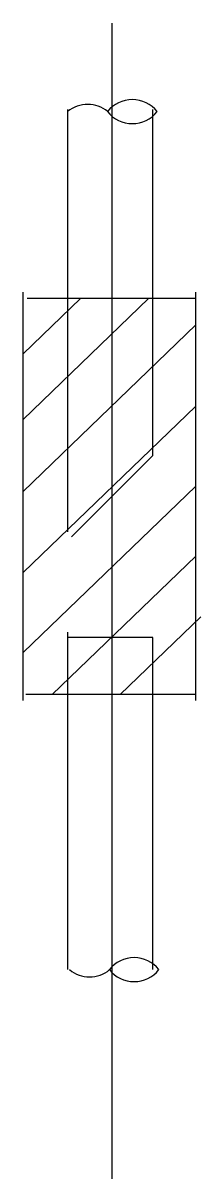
# Model space of a CAD drawing. Header units: metres. Extents: x -97336 to -97054, y -336947 to -335115.
import ezdxf

# ---------------------------------------------------------------- set-up
doc = ezdxf.new("R2010")
doc.units = ezdxf.units.M
for name, color, linetype in [('AXIS', 1, 'Continuous'), ('STEEL', 1, 'Continuous'), ('TEXT', 3, 'Continuous')]:
    doc.layers.add(name, color=color, linetype=linetype)

msp = doc.modelspace()

# ---------------------------------------------------------------- linework, layer by layer
at = {"layer": 'AXIS'}
msp.add_line((-97194.86, -336947.28), (-97194.86, -335114.98), dxfattribs=at)
at = {"layer": 'STEEL'}
for points in [[(-97265.11, -335921.58), (-97265.11, -335252.04)], [(-97130.72, -335800.23), (-97130.72, -335252.04)], [(-97336.22, -336188.74), (-97336.22, -335541.7)], [(-97062.47, -336188.74), (-97062.47, -335541.7)], [(-97062.47, -335551.6), (-97329.59, -335551.6)], [(-97130.72, -335800.23), (-97259.27, -335929.18)], [(-97265.11, -336615.07), (-97265.11, -336080.33)], [(-97130.72, -336088.96), (-97265.11, -336088.96)], [(-97130.72, -336615.07), (-97130.72, -336088.96)], [(-97062.47, -336179.18), (-97331.92, -336179.18)]]:
    msp.add_lwpolyline(points, dxfattribs=at)
for centre, start, end in [((-97163.08, -335286.18), 38.23, 141.77), ((-97233.74, -335293.77), 50.41, 129.59), ((-97163.08, -335224.3), 218.23, 321.77), ((-97160.19, -336646.49), 38.23, 141.77), ((-97230.85, -336577.02), 230.41, 309.59), ((-97160.19, -336584.61), 218.23, 321.77)]:
    msp.add_arc(centre, 50, start, end, dxfattribs=at)
at = {"layer": 'TEXT'}
for p, q in [((-97137.26, -335551.6), (-97336.22, -335743.33)), ((-97245.4, -335551.6), (-97336.22, -335639.12)), ((-97062.47, -335593.52), (-97336.22, -335857.32)), ((-97062.47, -335722.16), (-97336.22, -335985.96)), ((-97062.47, -335849.18), (-97336.22, -336112.97)), ((-97062.47, -335959.9), (-97290.02, -336179.18)), ((-97054.34, -336055.99), (-97182.18, -336179.18))]:
    msp.add_line(p, q, dxfattribs=at)

doc.saveas('drawing.dxf')
